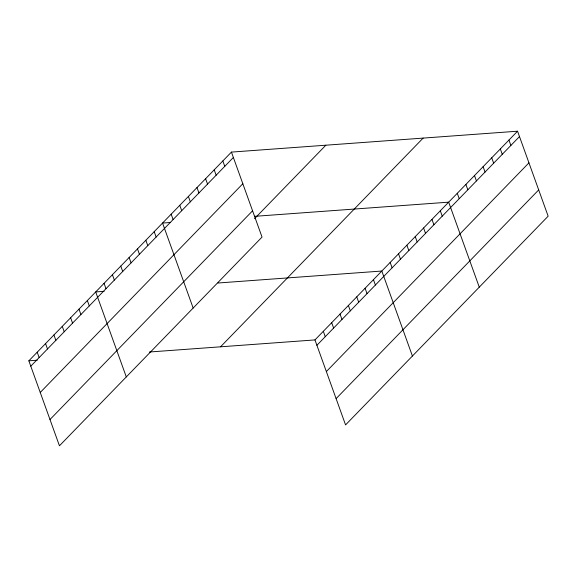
<?xml version="1.0" encoding="UTF-8"?>
<svg xmlns="http://www.w3.org/2000/svg" width="577" height="577" viewBox="0 0 577 577"><rect width="100%" height="100%" fill="white"/><g stroke="black" fill="none" stroke-linecap="round" stroke-linejoin="round"><path stroke-width="0.87" d="M231.435 152.097L262.037 237.082L59.445 445.797L28.85 360.813L231.435 152.097L517.555 131.203L548.15 216.187L345.565 424.903L314.963 339.918L517.555 131.203M30.783 366.186L233.375 157.471M40.246 392.461L242.83 183.738M49.99 419.529L252.575 210.807M254.587 218.625L325.854 145.202M220.544 346.813L423.136 138.098M316.896 345.291L519.488 136.576M326.358 371.566L528.943 162.844M336.102 398.635L538.694 189.912M170.143 222.506L162.555 223.061L193.158 308.046M254.45 216.346L448.675 202.166L479.271 287.151M104.134 291.32L95.703 291.933L126.298 376.925M217.918 283.011L381.815 271.039L412.418 356.031M28.85 360.813L37.281 360.199M149.328 352.013L314.963 339.918M508.943 140.074L510.876 145.447M500.331 148.938L502.264 154.311M491.719 157.809L493.66 163.183M483.115 166.681L485.048 172.054M474.503 175.552L476.436 180.926M465.891 184.424L467.824 189.797M457.28 193.295L459.22 198.668M440.316 210.771L442.249 216.144M431.957 219.383L433.897 224.756M423.605 227.994L425.537 233.368M415.245 236.599L417.178 241.972M406.886 245.211L408.826 250.584M398.534 253.822L400.467 259.196M390.175 262.434L392.108 267.807M373.463 279.65L375.396 285.024M365.104 288.262L367.037 293.635M356.752 296.866L358.685 302.24M348.393 305.478L350.326 310.852M340.033 314.09L341.966 319.463M331.681 322.694L333.614 328.068M323.322 331.306L325.255 336.679M222.83 160.969L224.763 166.342M214.218 169.84L216.151 175.213M205.607 178.704L207.54 184.077M196.995 187.575L198.935 192.949M188.39 196.447L190.323 201.82M179.779 205.318L181.712 210.692M171.167 214.19L173.1 219.563M154.203 231.673L156.136 237.039M145.844 240.277L147.777 245.651M137.485 248.889L139.425 254.262M129.133 257.501L131.066 262.874M120.773 266.105L122.706 271.478M112.414 274.717L114.354 280.09M104.062 283.329L105.995 288.702M87.351 300.545L89.284 305.918M78.991 309.157L80.924 314.53M70.632 317.768L72.565 323.134M62.28 326.373L64.213 331.746M53.921 334.985L55.854 340.358M45.561 343.596L47.502 348.97M37.209 352.201L39.142 357.574"/></g></svg>
